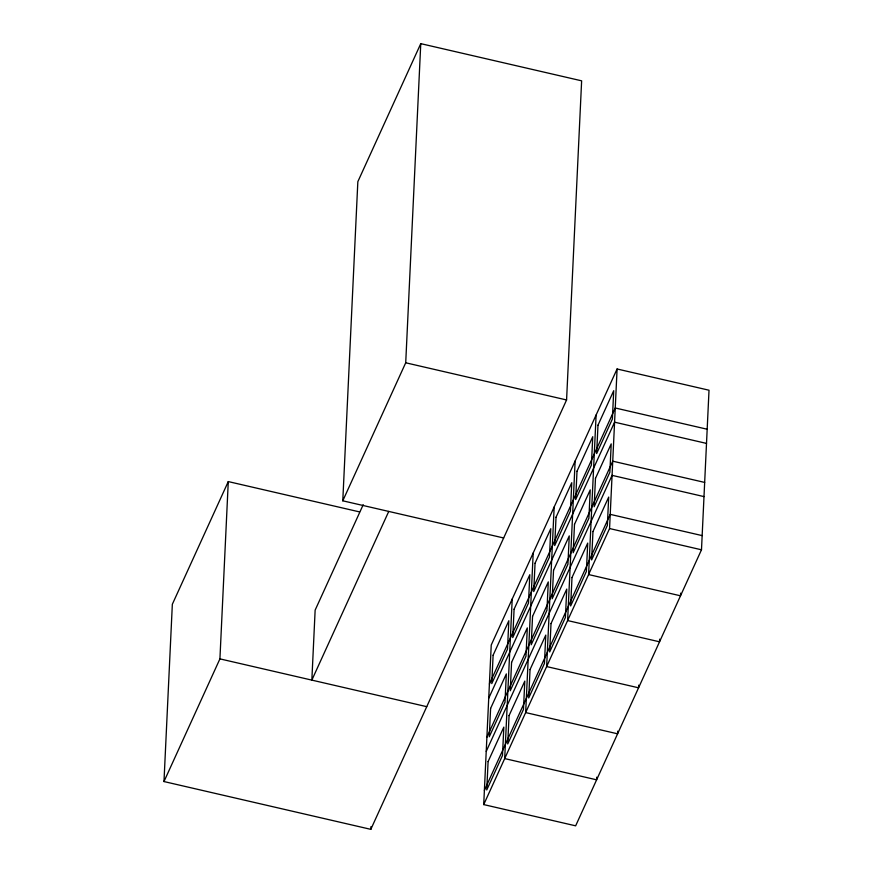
<?xml version="1.0" encoding="UTF-8"?>
<svg xmlns="http://www.w3.org/2000/svg" width="873" height="873" viewBox="0 0 873 873"><rect width="100%" height="100%" fill="white"/><g stroke="black" fill="none" stroke-linecap="round" stroke-linejoin="round"><path stroke-width="1.31" d="M503.656 537.975L342.783 500.807L357.843 181.671L420.764 43.65L581.636 80.829L566.577 399.954L370.818 829.35L163.982 781.553L172.341 604.258L228.279 481.58L359.534 511.905M163.982 781.553L219.92 658.875L228.279 481.58M370.818 829.35L370.949 826.644M342.783 500.807L405.716 362.786L420.764 43.65M483.718 804.59L491.237 645.016L617.091 368.984L709.018 390.22L701.488 549.794L575.645 825.825L483.718 804.59L609.561 528.547L617.091 368.984M512.211 599.009L504.692 758.582L596.619 779.818L596.739 777.166M533.196 553.002L525.666 712.575L617.593 733.811L617.713 731.159M554.169 506.995L546.64 666.568L638.567 687.804L638.687 685.152M575.143 460.999L567.614 620.561L659.541 641.808L659.661 639.145M596.117 414.991L588.588 574.554L680.514 595.801L680.645 593.138M363.212 504.703L315.142 610.129L311.847 680.111L388.747 511.425M489.404 684.028L615.247 407.986L707.174 429.232M488.738 698.204L614.581 422.172L706.508 443.408M486.894 737.216L612.737 461.173L704.664 482.42M486.228 751.402L612.071 475.359L703.998 496.606M484.384 790.403L610.238 514.361L702.154 535.607M405.716 362.786L566.577 399.954M609.561 528.547L701.488 549.794M219.92 658.875L426.744 706.672M488.094 761.605L486.752 789.967L502.488 755.461L503.83 727.1L488.094 761.605M490.604 708.418L489.262 736.779L504.998 702.274L506.329 673.912L490.604 708.418M493.114 655.23L491.772 683.592L507.508 649.086L508.839 620.725L493.114 655.23M509.068 715.598L507.726 743.96L523.462 709.454L524.804 681.093L509.068 715.598M511.578 662.411L510.236 690.772L525.972 656.267L527.303 627.905L511.578 662.411M514.088 609.223L512.746 637.585L528.481 603.079L529.813 574.718L514.088 609.223M530.042 669.591L528.711 697.953L544.436 663.458L545.778 635.086L530.042 669.591M532.552 616.403L531.21 644.765L546.945 610.26L548.288 581.898L532.552 616.403M535.062 563.216L533.719 591.578L549.455 557.072L550.787 528.711L535.062 563.216M551.016 623.584L549.684 651.956L565.409 617.451L566.752 589.079L551.016 623.584M553.526 570.396L552.183 598.758L567.919 564.253L569.261 535.891L553.526 570.396M556.036 517.209L554.693 545.57L570.429 511.065L571.76 482.704L556.036 517.209M571.99 577.577L570.658 605.949L586.383 571.444L587.725 543.071L571.99 577.577M574.499 524.389L573.168 552.751L588.893 518.256L590.235 489.884L574.499 524.389M577.009 471.202L575.667 499.563L591.403 465.058L592.745 436.696L577.009 471.202M592.963 531.57L591.632 559.942L607.357 525.437L608.699 497.064L592.963 531.57M595.473 478.382L594.142 506.755L609.867 472.249L611.209 443.877L595.473 478.382M597.983 425.195L596.652 453.556L612.377 419.051L613.719 390.689L597.983 425.195"/></g></svg>
